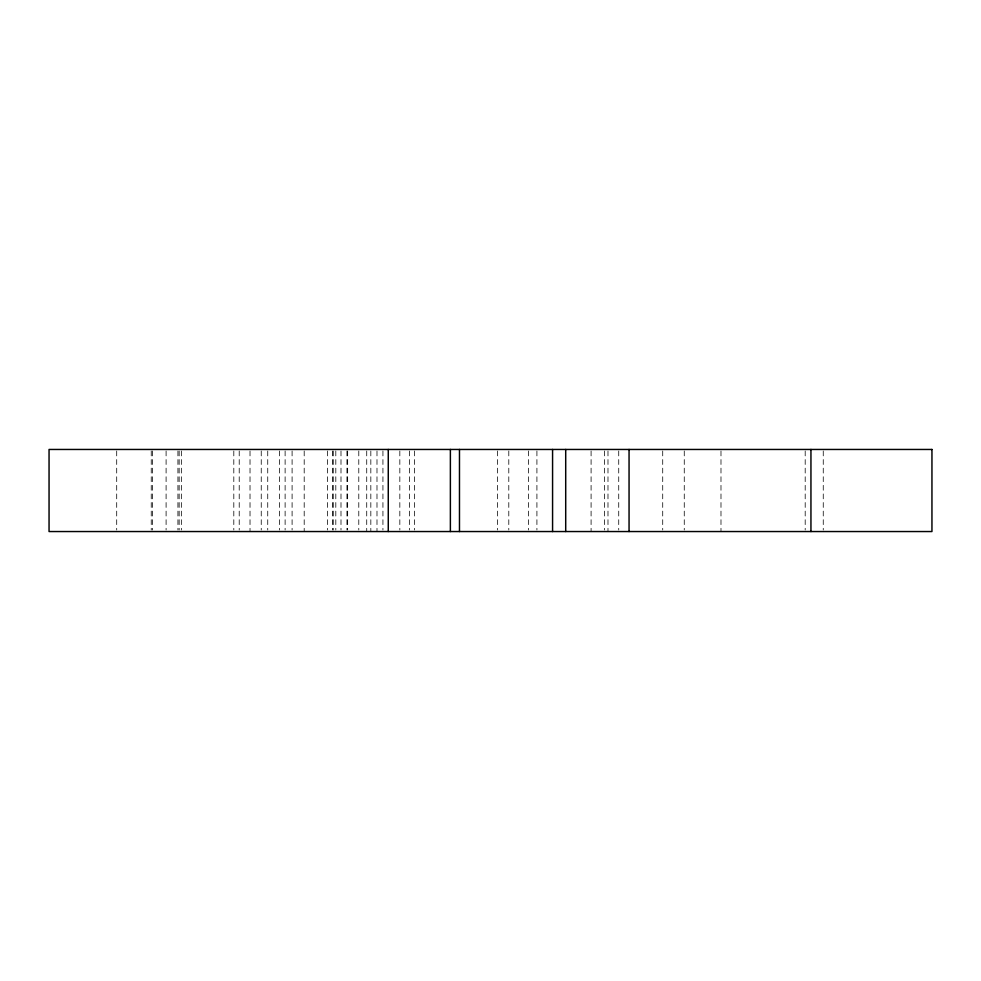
<?xml version="1.0" encoding="UTF-8"?>
<svg xmlns="http://www.w3.org/2000/svg" width="981" height="981" viewBox="0 0 981 981"><rect width="100%" height="100%" fill="white"/><g stroke="black" fill="none" stroke-linecap="round" stroke-linejoin="round"><path stroke-width="0.74" stroke-dasharray="4.91 3.68" d="M823.255 450.978L823.255 530.022M805.193 450.978L805.193 530.022M720.986 450.978L720.986 531.543M684.26 450.978L684.26 530.022M662.715 450.978L662.715 530.022M618.729 450.978L618.729 530.022M607.987 450.978L607.987 531.543M604.431 450.978L604.431 530.022M591.089 450.978L591.089 531.543M536.914 450.978L536.914 530.022M528.501 450.978L528.501 530.022M508.796 450.978L508.796 530.022M497.514 450.978L497.514 530.022M414.534 450.978L414.534 530.022M409.617 450.978L409.617 530.022M399.831 450.978L399.831 530.022M382.933 450.978L382.933 530.022M376.986 450.978L376.986 531.543M370.83 450.978L370.83 531.543M366.722 450.978L366.722 531.543M358.788 450.978L358.788 530.022M347.642 450.978L347.642 530.022M346.955 450.978L346.955 530.022M340.996 450.978L340.996 530.022M335.809 450.978L335.809 530.022M333.27 450.978L333.27 530.022M332.449 450.978L332.449 530.022M327.593 450.978L327.593 530.022M304.196 450.978L304.196 531.543M292.093 450.978L292.093 530.022M285.115 450.978L285.115 530.022M279.573 450.978L279.573 530.022M267.739 450.978L267.739 530.022M261.24 450.978L261.24 530.022M250.02 450.978L250.02 531.543M239.217 450.978L239.217 530.022M233.809 450.978L233.809 530.022M181.35 450.978L181.35 530.022M179.155 450.978L179.155 530.022M177.929 450.978L177.929 530.022M166.096 450.978L166.096 530.022M152.411 450.978L152.411 530.022M151.246 450.978L151.246 530.022M116.702 450.978L116.702 530.022"/><path stroke-width="1.47" d="M810.944 449.457L810.944 531.543M629.054 449.457L629.054 531.543M565.706 449.457L565.706 531.543M552.573 449.457L552.573 531.543M459.476 449.457L459.476 531.543M450.377 449.457L450.377 531.543M388.268 449.457L388.268 531.543M931.95 449.457L49.05 449.457L49.05 531.543L931.95 531.543L931.95 449.457"/></g></svg>
